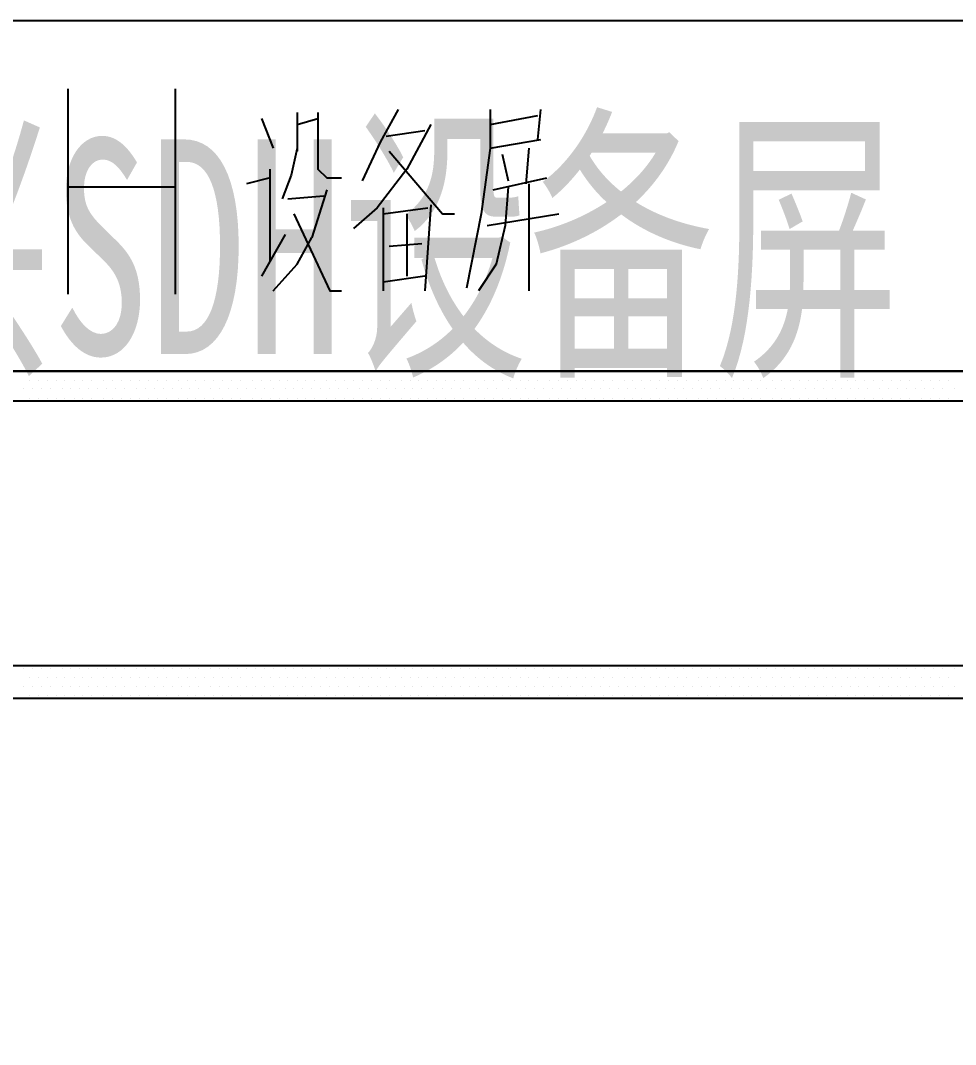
# Model space of a CAD drawing. Header units: metres. Extents: x 17 to 1264, y 17 to 859.
# Drawn here: x 403.91 to 449.2, y 723.38 to 772.99 of the extents above; entities that cross this region are included whole.
import ezdxf

# ---------------------------------------------------------------- set-up
doc = ezdxf.new("R2010")
doc.units = ezdxf.units.M
for name, color, linetype in [('LINES', 7, 'Continuous'), ('POLYLINES', 4, 'Continuous'), ('RECTS', 7, 'Continuous'), ('TEXTS', 3, 'Continuous')]:
    doc.layers.add(name, color=color, linetype=linetype)

msp = doc.modelspace()

# ---------------------------------------------------------------- linework, layer by layer
at = {"layer": 'LINES'}
for p, q in [((406.22, 759.74), (406.22, 769.68)), ((411.4, 769.68), (411.4, 759.74)), ((417.31, 768.53), (417.31, 766.66)), ((422.2, 768.67), (421.34, 767.09)), ((428.97, 767.23), (429.11, 768.67)), ((415.58, 768.24), (416.15, 766.8)), ((417.31, 767.95), (418.31, 768.24)), ((426.67, 767.95), (428.97, 768.38)), ((421.63, 767.38), (423.5, 767.66)), ((421.34, 767.09), (420.47, 765.22)), ((426.67, 766.8), (429.11, 767.23)), ((427.24, 766.51), (427.53, 765.22)), ((428.54, 766.8), (428.39, 765.07)), ((416.01, 761.33), (416.01, 765.79)), ((406.22, 764.93), (411.4, 764.93)), ((416.01, 765.36), (414.86, 765.07)), ((426.81, 764.78), (429.4, 765.36)), ((428.54, 765.07), (428.54, 759.89)), ((416.87, 764.35), (418.6, 764.5)), ((418.75, 764.78), (418.03, 762.48)), ((421.48, 763.63), (423.64, 763.92)), ((421.48, 763.92), (421.48, 759.89)), ((423.79, 764.06), (423.5, 759.89)), ((422.63, 763.63), (422.63, 760.61)), ((426.52, 763.06), (429.98, 763.63)), ((416.73, 762.62), (415.58, 760.61)), ((421.77, 762.05), (423.35, 762.19)), ((423.5, 760.61), (421.48, 760.32)), ((404.35, 755.57), (404.35, 755.57)), ((404.78, 755.57), (404.78, 755.57)), ((405.21, 755.57), (405.21, 755.57)), ((405.64, 755.57), (405.64, 755.57)), ((406.07, 755.57), (406.07, 755.57)), ((406.51, 755.57), (406.51, 755.57)), ((406.94, 755.57), (406.94, 755.57)), ((407.37, 755.57), (407.37, 755.57)), ((407.95, 755.57), (407.95, 755.57)), ((408.38, 755.57), (408.38, 755.57)), ((408.81, 755.57), (408.81, 755.57)), ((409.24, 755.57), (409.24, 755.57)), ((409.67, 755.57), (409.67, 755.57)), ((410.11, 755.57), (410.11, 755.57)), ((410.54, 755.57), (410.54, 755.57)), ((410.97, 755.57), (410.97, 755.57)), ((411.55, 755.57), (411.55, 755.57)), ((411.98, 755.57), (411.98, 755.57)), ((412.41, 755.57), (412.41, 755.57)), ((412.84, 755.57), (412.84, 755.57)), ((413.27, 755.57), (413.27, 755.57)), ((413.71, 755.57), (413.71, 755.57)), ((414.14, 755.57), (414.14, 755.57)), ((414.57, 755.57), (414.57, 755.57)), ((415.15, 755.57), (415.15, 755.57)), ((415.58, 755.57), (415.58, 755.57)), ((416.01, 755.57), (416.01, 755.57)), ((416.44, 755.57), (416.44, 755.57)), ((416.87, 755.57), (416.87, 755.57)), ((417.31, 755.57), (417.31, 755.57)), ((417.74, 755.57), (417.74, 755.57)), ((418.17, 755.57), (418.17, 755.57)), ((418.75, 755.57), (418.75, 755.57)), ((419.18, 755.57), (419.18, 755.57)), ((419.61, 755.57), (419.61, 755.57)), ((420.04, 755.57), (420.04, 755.57)), ((420.47, 755.57), (420.47, 755.57)), ((420.91, 755.57), (420.91, 755.57)), ((421.34, 755.57), (421.34, 755.57)), ((421.77, 755.57), (421.77, 755.57)), ((422.35, 755.57), (422.35, 755.57)), ((422.78, 755.57), (422.78, 755.57)), ((423.21, 755.57), (423.21, 755.57)), ((423.64, 755.57), (423.64, 755.57)), ((424.07, 755.57), (424.07, 755.57)), ((424.51, 755.57), (424.51, 755.57)), ((424.94, 755.57), (424.94, 755.57)), ((425.37, 755.57), (425.37, 755.57)), ((425.95, 755.57), (425.95, 755.57)), ((426.38, 755.57), (426.38, 755.57)), ((426.81, 755.57), (426.81, 755.57)), ((427.24, 755.57), (427.24, 755.57)), ((427.67, 755.57), (427.67, 755.57)), ((428.11, 755.57), (428.11, 755.57)), ((428.54, 755.57), (428.54, 755.57)), ((428.97, 755.57), (428.97, 755.57)), ((429.55, 755.57), (429.55, 755.57)), ((429.98, 755.57), (429.98, 755.57)), ((430.41, 755.57), (430.41, 755.57)), ((430.84, 755.57), (430.84, 755.57)), ((431.27, 755.57), (431.27, 755.57)), ((431.71, 755.57), (431.71, 755.57)), ((432.14, 755.57), (432.14, 755.57)), ((432.57, 755.57), (432.57, 755.57)), ((433.15, 755.57), (433.15, 755.57)), ((433.58, 755.57), (433.58, 755.57)), ((434.01, 755.57), (434.01, 755.57)), ((434.44, 755.57), (434.44, 755.57)), ((434.87, 755.57), (434.87, 755.57)), ((435.31, 755.57), (435.31, 755.57)), ((435.74, 755.57), (435.74, 755.57)), ((436.17, 755.57), (436.17, 755.57)), ((436.75, 755.57), (436.75, 755.57)), ((437.18, 755.57), (437.18, 755.57)), ((437.61, 755.57), (437.61, 755.57)), ((438.04, 755.57), (438.04, 755.57)), ((438.47, 755.57), (438.47, 755.57)), ((438.91, 755.57), (438.91, 755.57)), ((439.34, 755.57), (439.34, 755.57)), ((439.77, 755.57), (439.77, 755.57)), ((440.35, 755.57), (440.35, 755.57)), ((440.78, 755.57), (440.78, 755.57)), ((441.21, 755.57), (441.21, 755.57)), ((441.64, 755.57), (441.64, 755.57)), ((442.07, 755.57), (442.07, 755.57)), ((442.51, 755.57), (442.51, 755.57)), ((442.94, 755.57), (442.94, 755.57)), ((443.37, 755.57), (443.37, 755.57)), ((443.95, 755.57), (443.95, 755.57)), ((444.38, 755.57), (444.38, 755.57)), ((444.81, 755.57), (444.81, 755.57)), ((445.24, 755.57), (445.24, 755.57)), ((445.67, 755.57), (445.67, 755.57)), ((446.11, 755.57), (446.11, 755.57)), ((446.54, 755.57), (446.54, 755.57)), ((446.97, 755.57), (446.97, 755.57)), ((447.55, 755.57), (447.55, 755.57)), ((447.98, 755.57), (447.98, 755.57)), ((448.41, 755.57), (448.41, 755.57)), ((448.84, 755.57), (448.84, 755.57)), ((404.06, 755.14), (404.06, 755.14)), ((404.49, 755.14), (404.49, 755.14)), ((404.92, 755.14), (404.92, 755.14)), ((405.35, 755.14), (405.35, 755.14)), ((405.93, 755.14), (405.93, 755.14)), ((406.36, 755.14), (406.36, 755.14)), ((406.79, 755.14), (406.79, 755.14)), ((407.23, 755.14), (407.23, 755.14)), ((407.66, 755.14), (407.66, 755.14)), ((408.09, 755.14), (408.09, 755.14)), ((408.52, 755.14), (408.52, 755.14)), ((408.95, 755.14), (408.95, 755.14)), ((409.53, 755.14), (409.53, 755.14)), ((409.96, 755.14), (409.96, 755.14)), ((410.39, 755.14), (410.39, 755.14)), ((410.83, 755.14), (410.83, 755.14)), ((411.26, 755.14), (411.26, 755.14)), ((411.69, 755.14), (411.69, 755.14)), ((412.12, 755.14), (412.12, 755.14)), ((412.55, 755.14), (412.55, 755.14)), ((413.13, 755.14), (413.13, 755.14)), ((413.56, 755.14), (413.56, 755.14)), ((413.99, 755.14), (413.99, 755.14)), ((414.43, 755.14), (414.43, 755.14)), ((414.86, 755.14), (414.86, 755.14)), ((415.29, 755.14), (415.29, 755.14)), ((415.72, 755.14), (415.72, 755.14)), ((416.15, 755.14), (416.15, 755.14)), ((416.73, 755.14), (416.73, 755.14)), ((417.16, 755.14), (417.16, 755.14)), ((417.59, 755.14), (417.59, 755.14)), ((418.03, 755.14), (418.03, 755.14)), ((418.46, 755.14), (418.46, 755.14)), ((418.89, 755.14), (418.89, 755.14)), ((419.32, 755.14), (419.32, 755.14)), ((419.75, 755.14), (419.75, 755.14)), ((420.33, 755.14), (420.33, 755.14)), ((420.76, 755.14), (420.76, 755.14)), ((421.19, 755.14), (421.19, 755.14)), ((421.63, 755.14), (421.63, 755.14)), ((422.06, 755.14), (422.06, 755.14)), ((422.49, 755.14), (422.49, 755.14)), ((422.92, 755.14), (422.92, 755.14)), ((423.35, 755.14), (423.35, 755.14)), ((423.93, 755.14), (423.93, 755.14)), ((424.36, 755.14), (424.36, 755.14)), ((424.79, 755.14), (424.79, 755.14)), ((425.23, 755.14), (425.23, 755.14)), ((425.66, 755.14), (425.66, 755.14)), ((426.09, 755.14), (426.09, 755.14)), ((426.52, 755.14), (426.52, 755.14)), ((426.95, 755.14), (426.95, 755.14)), ((427.53, 755.14), (427.53, 755.14)), ((427.96, 755.14), (427.96, 755.14)), ((428.39, 755.14), (428.39, 755.14)), ((428.83, 755.14), (428.83, 755.14)), ((429.26, 755.14), (429.26, 755.14)), ((429.69, 755.14), (429.69, 755.14)), ((430.12, 755.14), (430.12, 755.14)), ((430.55, 755.14), (430.55, 755.14)), ((431.13, 755.14), (431.13, 755.14)), ((431.56, 755.14), (431.56, 755.14)), ((431.99, 755.14), (431.99, 755.14)), ((432.43, 755.14), (432.43, 755.14)), ((432.86, 755.14), (432.86, 755.14)), ((433.29, 755.14), (433.29, 755.14)), ((433.72, 755.14), (433.72, 755.14)), ((434.15, 755.14), (434.15, 755.14)), ((434.73, 755.14), (434.73, 755.14)), ((435.16, 755.14), (435.16, 755.14)), ((435.59, 755.14), (435.59, 755.14)), ((436.03, 755.14), (436.03, 755.14)), ((436.46, 755.14), (436.46, 755.14)), ((436.89, 755.14), (436.89, 755.14)), ((437.32, 755.14), (437.32, 755.14)), ((437.75, 755.14), (437.75, 755.14)), ((438.33, 755.14), (438.33, 755.14)), ((438.76, 755.14), (438.76, 755.14)), ((439.19, 755.14), (439.19, 755.14)), ((439.63, 755.14), (439.63, 755.14)), ((440.06, 755.14), (440.06, 755.14)), ((440.49, 755.14), (440.49, 755.14)), ((440.92, 755.14), (440.92, 755.14)), ((441.35, 755.14), (441.35, 755.14)), ((441.93, 755.14), (441.93, 755.14)), ((442.36, 755.14), (442.36, 755.14)), ((442.79, 755.14), (442.79, 755.14)), ((443.23, 755.14), (443.23, 755.14)), ((443.66, 755.14), (443.66, 755.14)), ((444.09, 755.14), (444.09, 755.14)), ((444.52, 755.14), (444.52, 755.14)), ((444.95, 755.14), (444.95, 755.14)), ((445.53, 755.14), (445.53, 755.14)), ((445.96, 755.14), (445.96, 755.14)), ((446.39, 755.14), (446.39, 755.14)), ((446.83, 755.14), (446.83, 755.14)), ((447.26, 755.14), (447.26, 755.14)), ((447.69, 755.14), (447.69, 755.14)), ((448.12, 755.14), (448.12, 755.14)), ((448.55, 755.14), (448.55, 755.14)), ((449.13, 755.14), (449.13, 755.14)), ((404.35, 754.7), (404.35, 754.7)), ((404.78, 754.7), (404.78, 754.7)), ((405.21, 754.7), (405.21, 754.7)), ((405.64, 754.7), (405.64, 754.7)), ((406.07, 754.7), (406.07, 754.7)), ((406.51, 754.7), (406.51, 754.7)), ((406.94, 754.7), (406.94, 754.7)), ((407.37, 754.7), (407.37, 754.7)), ((407.95, 754.7), (407.95, 754.7)), ((408.38, 754.7), (408.38, 754.7)), ((408.81, 754.7), (408.81, 754.7)), ((409.24, 754.7), (409.24, 754.7)), ((409.67, 754.7), (409.67, 754.7)), ((410.11, 754.7), (410.11, 754.7)), ((410.54, 754.7), (410.54, 754.7)), ((410.97, 754.7), (410.97, 754.7)), ((411.55, 754.7), (411.55, 754.7)), ((411.98, 754.7), (411.98, 754.7)), ((412.41, 754.7), (412.41, 754.7)), ((412.84, 754.7), (412.84, 754.7)), ((413.27, 754.7), (413.27, 754.7)), ((413.71, 754.7), (413.71, 754.7)), ((414.14, 754.7), (414.14, 754.7)), ((414.57, 754.7), (414.57, 754.7)), ((415.15, 754.7), (415.15, 754.7)), ((415.58, 754.7), (415.58, 754.7)), ((416.01, 754.7), (416.01, 754.7)), ((416.44, 754.7), (416.44, 754.7)), ((416.87, 754.7), (416.87, 754.7)), ((417.31, 754.7), (417.31, 754.7)), ((417.74, 754.7), (417.74, 754.7)), ((418.17, 754.7), (418.17, 754.7)), ((418.75, 754.7), (418.75, 754.7)), ((419.18, 754.7), (419.18, 754.7)), ((419.61, 754.7), (419.61, 754.7)), ((420.04, 754.7), (420.04, 754.7)), ((420.47, 754.7), (420.47, 754.7)), ((420.91, 754.7), (420.91, 754.7)), ((421.34, 754.7), (421.34, 754.7)), ((421.77, 754.7), (421.77, 754.7)), ((422.35, 754.7), (422.35, 754.7)), ((422.78, 754.7), (422.78, 754.7)), ((423.21, 754.7), (423.21, 754.7)), ((423.64, 754.7), (423.64, 754.7)), ((424.07, 754.7), (424.07, 754.7)), ((424.51, 754.7), (424.51, 754.7)), ((424.94, 754.7), (424.94, 754.7)), ((425.37, 754.7), (425.37, 754.7)), ((425.95, 754.7), (425.95, 754.7)), ((426.38, 754.7), (426.38, 754.7)), ((426.81, 754.7), (426.81, 754.7)), ((427.24, 754.7), (427.24, 754.7)), ((427.67, 754.7), (427.67, 754.7)), ((428.11, 754.7), (428.11, 754.7)), ((428.54, 754.7), (428.54, 754.7)), ((428.97, 754.7), (428.97, 754.7)), ((429.55, 754.7), (429.55, 754.7)), ((429.98, 754.7), (429.98, 754.7)), ((430.41, 754.7), (430.41, 754.7)), ((430.84, 754.7), (430.84, 754.7)), ((431.27, 754.7), (431.27, 754.7)), ((431.71, 754.7), (431.71, 754.7)), ((432.14, 754.7), (432.14, 754.7)), ((432.57, 754.7), (432.57, 754.7)), ((433.15, 754.7), (433.15, 754.7)), ((433.58, 754.7), (433.58, 754.7)), ((434.01, 754.7), (434.01, 754.7)), ((434.44, 754.7), (434.44, 754.7)), ((434.87, 754.7), (434.87, 754.7)), ((435.31, 754.7), (435.31, 754.7)), ((435.74, 754.7), (435.74, 754.7)), ((436.17, 754.7), (436.17, 754.7)), ((436.75, 754.7), (436.75, 754.7)), ((437.18, 754.7), (437.18, 754.7)), ((437.61, 754.7), (437.61, 754.7)), ((438.04, 754.7), (438.04, 754.7)), ((438.47, 754.7), (438.47, 754.7)), ((438.91, 754.7), (438.91, 754.7)), ((439.34, 754.7), (439.34, 754.7)), ((439.77, 754.7), (439.77, 754.7)), ((440.35, 754.7), (440.35, 754.7)), ((440.78, 754.7), (440.78, 754.7)), ((441.21, 754.7), (441.21, 754.7)), ((441.64, 754.7), (441.64, 754.7)), ((442.07, 754.7), (442.07, 754.7)), ((442.51, 754.7), (442.51, 754.7)), ((442.94, 754.7), (442.94, 754.7)), ((443.37, 754.7), (443.37, 754.7)), ((443.95, 754.7), (443.95, 754.7)), ((444.38, 754.7), (444.38, 754.7)), ((444.81, 754.7), (444.81, 754.7)), ((445.24, 754.7), (445.24, 754.7)), ((445.67, 754.7), (445.67, 754.7)), ((446.11, 754.7), (446.11, 754.7)), ((446.54, 754.7), (446.54, 754.7)), ((446.97, 754.7), (446.97, 754.7)), ((447.55, 754.7), (447.55, 754.7)), ((447.98, 754.7), (447.98, 754.7)), ((448.41, 754.7), (448.41, 754.7)), ((448.84, 754.7), (448.84, 754.7)), ((404.06, 741.6), (404.06, 741.6)), ((404.49, 741.6), (404.49, 741.6)), ((404.92, 741.6), (404.92, 741.6)), ((405.35, 741.6), (405.35, 741.6)), ((405.93, 741.6), (405.93, 741.6)), ((406.36, 741.6), (406.36, 741.6)), ((406.79, 741.6), (406.79, 741.6)), ((407.23, 741.6), (407.23, 741.6)), ((407.66, 741.6), (407.66, 741.6)), ((408.09, 741.6), (408.09, 741.6)), ((408.52, 741.6), (408.52, 741.6)), ((408.95, 741.6), (408.95, 741.6)), ((409.53, 741.6), (409.53, 741.6)), ((409.96, 741.6), (409.96, 741.6)), ((410.39, 741.6), (410.39, 741.6)), ((410.83, 741.6), (410.83, 741.6)), ((411.26, 741.6), (411.26, 741.6)), ((411.69, 741.6), (411.69, 741.6)), ((412.12, 741.6), (412.12, 741.6)), ((412.55, 741.6), (412.55, 741.6)), ((413.13, 741.6), (413.13, 741.6)), ((413.56, 741.6), (413.56, 741.6)), ((413.99, 741.6), (413.99, 741.6)), ((414.43, 741.6), (414.43, 741.6)), ((414.86, 741.6), (414.86, 741.6)), ((415.29, 741.6), (415.29, 741.6)), ((415.72, 741.6), (415.72, 741.6)), ((416.15, 741.6), (416.15, 741.6)), ((416.73, 741.6), (416.73, 741.6)), ((417.16, 741.6), (417.16, 741.6)), ((417.59, 741.6), (417.59, 741.6)), ((418.03, 741.6), (418.03, 741.6)), ((418.46, 741.6), (418.46, 741.6)), ((418.89, 741.6), (418.89, 741.6)), ((419.32, 741.6), (419.32, 741.6)), ((419.75, 741.6), (419.75, 741.6)), ((420.33, 741.6), (420.33, 741.6)), ((420.76, 741.6), (420.76, 741.6)), ((421.19, 741.6), (421.19, 741.6)), ((421.63, 741.6), (421.63, 741.6)), ((422.06, 741.6), (422.06, 741.6)), ((422.49, 741.6), (422.49, 741.6)), ((422.92, 741.6), (422.92, 741.6)), ((423.35, 741.6), (423.35, 741.6)), ((423.93, 741.6), (423.93, 741.6)), ((424.36, 741.6), (424.36, 741.6)), ((424.79, 741.6), (424.79, 741.6)), ((425.23, 741.6), (425.23, 741.6)), ((425.66, 741.6), (425.66, 741.6)), ((426.09, 741.6), (426.09, 741.6)), ((426.52, 741.6), (426.52, 741.6)), ((426.95, 741.6), (426.95, 741.6)), ((427.53, 741.6), (427.53, 741.6)), ((427.96, 741.6), (427.96, 741.6)), ((428.39, 741.6), (428.39, 741.6)), ((428.83, 741.6), (428.83, 741.6)), ((429.26, 741.6), (429.26, 741.6)), ((429.69, 741.6), (429.69, 741.6)), ((430.12, 741.6), (430.12, 741.6)), ((430.55, 741.6), (430.55, 741.6)), ((431.13, 741.6), (431.13, 741.6)), ((431.56, 741.6), (431.56, 741.6)), ((431.99, 741.6), (431.99, 741.6)), ((432.43, 741.6), (432.43, 741.6)), ((432.86, 741.6), (432.86, 741.6)), ((433.29, 741.6), (433.29, 741.6)), ((433.72, 741.6), (433.72, 741.6)), ((434.15, 741.6), (434.15, 741.6)), ((434.73, 741.6), (434.73, 741.6)), ((435.16, 741.6), (435.16, 741.6)), ((435.59, 741.6), (435.59, 741.6)), ((436.03, 741.6), (436.03, 741.6)), ((436.46, 741.6), (436.46, 741.6)), ((436.89, 741.6), (436.89, 741.6)), ((437.32, 741.6), (437.32, 741.6)), ((437.75, 741.6), (437.75, 741.6)), ((438.33, 741.6), (438.33, 741.6)), ((438.76, 741.6), (438.76, 741.6)), ((439.19, 741.6), (439.19, 741.6)), ((439.63, 741.6), (439.63, 741.6)), ((440.06, 741.6), (440.06, 741.6)), ((440.49, 741.6), (440.49, 741.6)), ((440.92, 741.6), (440.92, 741.6)), ((441.35, 741.6), (441.35, 741.6)), ((441.93, 741.6), (441.93, 741.6)), ((442.36, 741.6), (442.36, 741.6)), ((442.79, 741.6), (442.79, 741.6)), ((443.23, 741.6), (443.23, 741.6)), ((443.66, 741.6), (443.66, 741.6)), ((444.09, 741.6), (444.09, 741.6)), ((444.52, 741.6), (444.52, 741.6)), ((444.95, 741.6), (444.95, 741.6)), ((445.53, 741.6), (445.53, 741.6)), ((445.96, 741.6), (445.96, 741.6)), ((446.39, 741.6), (446.39, 741.6)), ((446.83, 741.6), (446.83, 741.6)), ((447.26, 741.6), (447.26, 741.6)), ((447.69, 741.6), (447.69, 741.6)), ((448.12, 741.6), (448.12, 741.6)), ((448.55, 741.6), (448.55, 741.6)), ((449.13, 741.6), (449.13, 741.6)), ((404.35, 741.17), (404.35, 741.17)), ((404.78, 741.17), (404.78, 741.17)), ((405.21, 741.17), (405.21, 741.17)), ((405.64, 741.17), (405.64, 741.17)), ((406.07, 741.17), (406.07, 741.17)), ((406.51, 741.17), (406.51, 741.17)), ((406.94, 741.17), (406.94, 741.17)), ((407.37, 741.17), (407.37, 741.17)), ((407.95, 741.17), (407.95, 741.17)), ((408.38, 741.17), (408.38, 741.17)), ((408.81, 741.17), (408.81, 741.17)), ((409.24, 741.17), (409.24, 741.17)), ((409.67, 741.17), (409.67, 741.17)), ((410.11, 741.17), (410.11, 741.17)), ((410.54, 741.17), (410.54, 741.17)), ((410.97, 741.17), (410.97, 741.17)), ((411.55, 741.17), (411.55, 741.17)), ((411.98, 741.17), (411.98, 741.17)), ((412.41, 741.17), (412.41, 741.17)), ((412.84, 741.17), (412.84, 741.17)), ((413.27, 741.17), (413.27, 741.17)), ((413.71, 741.17), (413.71, 741.17)), ((414.14, 741.17), (414.14, 741.17)), ((414.57, 741.17), (414.57, 741.17)), ((415.15, 741.17), (415.15, 741.17)), ((415.58, 741.17), (415.58, 741.17)), ((416.01, 741.17), (416.01, 741.17)), ((416.44, 741.17), (416.44, 741.17)), ((416.87, 741.17), (416.87, 741.17)), ((417.31, 741.17), (417.31, 741.17)), ((417.74, 741.17), (417.74, 741.17)), ((418.17, 741.17), (418.17, 741.17)), ((418.75, 741.17), (418.75, 741.17)), ((419.18, 741.17), (419.18, 741.17)), ((419.61, 741.17), (419.61, 741.17)), ((420.04, 741.17), (420.04, 741.17)), ((420.47, 741.17), (420.47, 741.17)), ((420.91, 741.17), (420.91, 741.17)), ((421.34, 741.17), (421.34, 741.17)), ((421.77, 741.17), (421.77, 741.17)), ((422.35, 741.17), (422.35, 741.17)), ((422.78, 741.17), (422.78, 741.17)), ((423.21, 741.17), (423.21, 741.17)), ((423.64, 741.17), (423.64, 741.17)), ((424.07, 741.17), (424.07, 741.17)), ((424.51, 741.17), (424.51, 741.17)), ((424.94, 741.17), (424.94, 741.17)), ((425.37, 741.17), (425.37, 741.17)), ((425.95, 741.17), (425.95, 741.17)), ((426.38, 741.17), (426.38, 741.17)), ((426.81, 741.17), (426.81, 741.17)), ((427.24, 741.17), (427.24, 741.17)), ((427.67, 741.17), (427.67, 741.17)), ((428.11, 741.17), (428.11, 741.17)), ((428.54, 741.17), (428.54, 741.17)), ((428.97, 741.17), (428.97, 741.17)), ((429.55, 741.17), (429.55, 741.17)), ((429.98, 741.17), (429.98, 741.17)), ((430.41, 741.17), (430.41, 741.17)), ((430.84, 741.17), (430.84, 741.17)), ((431.27, 741.17), (431.27, 741.17)), ((431.71, 741.17), (431.71, 741.17)), ((432.14, 741.17), (432.14, 741.17)), ((432.57, 741.17), (432.57, 741.17)), ((433.15, 741.17), (433.15, 741.17)), ((433.58, 741.17), (433.58, 741.17)), ((434.01, 741.17), (434.01, 741.17)), ((434.44, 741.17), (434.44, 741.17)), ((434.87, 741.17), (434.87, 741.17)), ((435.31, 741.17), (435.31, 741.17)), ((435.74, 741.17), (435.74, 741.17)), ((436.17, 741.17), (436.17, 741.17)), ((436.75, 741.17), (436.75, 741.17)), ((437.18, 741.17), (437.18, 741.17)), ((437.61, 741.17), (437.61, 741.17)), ((438.04, 741.17), (438.04, 741.17)), ((438.47, 741.17), (438.47, 741.17)), ((438.91, 741.17), (438.91, 741.17)), ((439.34, 741.17), (439.34, 741.17)), ((439.77, 741.17), (439.77, 741.17)), ((440.35, 741.17), (440.35, 741.17)), ((440.78, 741.17), (440.78, 741.17)), ((441.21, 741.17), (441.21, 741.17)), ((441.64, 741.17), (441.64, 741.17)), ((442.07, 741.17), (442.07, 741.17)), ((442.51, 741.17), (442.51, 741.17)), ((442.94, 741.17), (442.94, 741.17)), ((443.37, 741.17), (443.37, 741.17)), ((443.95, 741.17), (443.95, 741.17)), ((444.38, 741.17), (444.38, 741.17)), ((444.81, 741.17), (444.81, 741.17)), ((445.24, 741.17), (445.24, 741.17)), ((445.67, 741.17), (445.67, 741.17)), ((446.11, 741.17), (446.11, 741.17)), ((446.54, 741.17), (446.54, 741.17)), ((446.97, 741.17), (446.97, 741.17)), ((447.55, 741.17), (447.55, 741.17)), ((447.98, 741.17), (447.98, 741.17)), ((448.41, 741.17), (448.41, 741.17)), ((448.84, 741.17), (448.84, 741.17)), ((404.06, 740.74), (404.06, 740.74)), ((404.49, 740.74), (404.49, 740.74)), ((404.92, 740.74), (404.92, 740.74)), ((405.35, 740.74), (405.35, 740.74)), ((405.93, 740.74), (405.93, 740.74)), ((406.36, 740.74), (406.36, 740.74)), ((406.79, 740.74), (406.79, 740.74)), ((407.23, 740.74), (407.23, 740.74)), ((407.66, 740.74), (407.66, 740.74)), ((408.09, 740.74), (408.09, 740.74)), ((408.52, 740.74), (408.52, 740.74)), ((408.95, 740.74), (408.95, 740.74)), ((409.53, 740.74), (409.53, 740.74)), ((409.96, 740.74), (409.96, 740.74)), ((410.39, 740.74), (410.39, 740.74)), ((410.83, 740.74), (410.83, 740.74)), ((411.26, 740.74), (411.26, 740.74)), ((411.69, 740.74), (411.69, 740.74)), ((412.12, 740.74), (412.12, 740.74)), ((412.55, 740.74), (412.55, 740.74)), ((413.13, 740.74), (413.13, 740.74)), ((413.56, 740.74), (413.56, 740.74)), ((413.99, 740.74), (413.99, 740.74)), ((414.43, 740.74), (414.43, 740.74)), ((414.86, 740.74), (414.86, 740.74)), ((415.29, 740.74), (415.29, 740.74)), ((415.72, 740.74), (415.72, 740.74)), ((416.15, 740.74), (416.15, 740.74)), ((416.73, 740.74), (416.73, 740.74)), ((417.16, 740.74), (417.16, 740.74)), ((417.59, 740.74), (417.59, 740.74)), ((418.03, 740.74), (418.03, 740.74)), ((418.46, 740.74), (418.46, 740.74)), ((418.89, 740.74), (418.89, 740.74)), ((419.32, 740.74), (419.32, 740.74)), ((419.75, 740.74), (419.75, 740.74)), ((420.33, 740.74), (420.33, 740.74)), ((420.76, 740.74), (420.76, 740.74)), ((421.19, 740.74), (421.19, 740.74)), ((421.63, 740.74), (421.63, 740.74)), ((422.06, 740.74), (422.06, 740.74)), ((422.49, 740.74), (422.49, 740.74)), ((422.92, 740.74), (422.92, 740.74)), ((423.35, 740.74), (423.35, 740.74)), ((423.93, 740.74), (423.93, 740.74)), ((424.36, 740.74), (424.36, 740.74)), ((424.79, 740.74), (424.79, 740.74)), ((425.23, 740.74), (425.23, 740.74)), ((425.66, 740.74), (425.66, 740.74)), ((426.09, 740.74), (426.09, 740.74)), ((426.52, 740.74), (426.52, 740.74)), ((426.95, 740.74), (426.95, 740.74)), ((427.53, 740.74), (427.53, 740.74)), ((427.96, 740.74), (427.96, 740.74)), ((428.39, 740.74), (428.39, 740.74)), ((428.83, 740.74), (428.83, 740.74)), ((429.26, 740.74), (429.26, 740.74)), ((429.69, 740.74), (429.69, 740.74)), ((430.12, 740.74), (430.12, 740.74)), ((430.55, 740.74), (430.55, 740.74)), ((431.13, 740.74), (431.13, 740.74)), ((431.56, 740.74), (431.56, 740.74)), ((431.99, 740.74), (431.99, 740.74)), ((432.43, 740.74), (432.43, 740.74)), ((432.86, 740.74), (432.86, 740.74)), ((433.29, 740.74), (433.29, 740.74)), ((433.72, 740.74), (433.72, 740.74)), ((434.15, 740.74), (434.15, 740.74)), ((434.73, 740.74), (434.73, 740.74)), ((435.16, 740.74), (435.16, 740.74)), ((435.59, 740.74), (435.59, 740.74)), ((436.03, 740.74), (436.03, 740.74)), ((436.46, 740.74), (436.46, 740.74)), ((436.89, 740.74), (436.89, 740.74)), ((437.32, 740.74), (437.32, 740.74)), ((437.75, 740.74), (437.75, 740.74)), ((438.33, 740.74), (438.33, 740.74)), ((438.76, 740.74), (438.76, 740.74)), ((439.19, 740.74), (439.19, 740.74)), ((439.63, 740.74), (439.63, 740.74)), ((440.06, 740.74), (440.06, 740.74)), ((440.49, 740.74), (440.49, 740.74)), ((440.92, 740.74), (440.92, 740.74)), ((441.35, 740.74), (441.35, 740.74)), ((441.93, 740.74), (441.93, 740.74)), ((442.36, 740.74), (442.36, 740.74)), ((442.79, 740.74), (442.79, 740.74)), ((443.23, 740.74), (443.23, 740.74)), ((443.66, 740.74), (443.66, 740.74)), ((444.09, 740.74), (444.09, 740.74)), ((444.52, 740.74), (444.52, 740.74)), ((444.95, 740.74), (444.95, 740.74)), ((445.53, 740.74), (445.53, 740.74)), ((445.96, 740.74), (445.96, 740.74)), ((446.39, 740.74), (446.39, 740.74)), ((446.83, 740.74), (446.83, 740.74)), ((447.26, 740.74), (447.26, 740.74)), ((447.69, 740.74), (447.69, 740.74)), ((448.12, 740.74), (448.12, 740.74)), ((448.55, 740.74), (448.55, 740.74)), ((449.13, 740.74), (449.13, 740.74)), ((332.92, 740.16), (479.66, 740.16)), ((404.35, 740.3), (404.35, 740.3)), ((404.78, 740.3), (404.78, 740.3)), ((405.21, 740.3), (405.21, 740.3)), ((405.64, 740.3), (405.64, 740.3)), ((406.07, 740.3), (406.07, 740.3)), ((406.51, 740.3), (406.51, 740.3)), ((406.94, 740.3), (406.94, 740.3)), ((407.37, 740.3), (407.37, 740.3)), ((407.95, 740.3), (407.95, 740.3)), ((408.38, 740.3), (408.38, 740.3)), ((408.81, 740.3), (408.81, 740.3)), ((409.24, 740.3), (409.24, 740.3)), ((409.67, 740.3), (409.67, 740.3)), ((410.11, 740.3), (410.11, 740.3)), ((410.54, 740.3), (410.54, 740.3)), ((410.97, 740.3), (410.97, 740.3)), ((411.55, 740.3), (411.55, 740.3)), ((411.98, 740.3), (411.98, 740.3)), ((412.41, 740.3), (412.41, 740.3)), ((412.84, 740.3), (412.84, 740.3)), ((413.27, 740.3), (413.27, 740.3)), ((413.71, 740.3), (413.71, 740.3)), ((414.14, 740.3), (414.14, 740.3)), ((414.57, 740.3), (414.57, 740.3)), ((415.15, 740.3), (415.15, 740.3)), ((415.58, 740.3), (415.58, 740.3)), ((416.01, 740.3), (416.01, 740.3)), ((416.44, 740.3), (416.44, 740.3)), ((416.87, 740.3), (416.87, 740.3)), ((417.31, 740.3), (417.31, 740.3)), ((417.74, 740.3), (417.74, 740.3)), ((418.17, 740.3), (418.17, 740.3)), ((418.75, 740.3), (418.75, 740.3)), ((419.18, 740.3), (419.18, 740.3)), ((419.61, 740.3), (419.61, 740.3)), ((420.04, 740.3), (420.04, 740.3)), ((420.47, 740.3), (420.47, 740.3)), ((420.91, 740.3), (420.91, 740.3)), ((421.34, 740.3), (421.34, 740.3)), ((421.77, 740.3), (421.77, 740.3)), ((422.35, 740.3), (422.35, 740.3)), ((422.78, 740.3), (422.78, 740.3)), ((423.21, 740.3), (423.21, 740.3)), ((423.64, 740.3), (423.64, 740.3)), ((424.07, 740.3), (424.07, 740.3)), ((424.51, 740.3), (424.51, 740.3)), ((424.94, 740.3), (424.94, 740.3)), ((425.37, 740.3), (425.37, 740.3)), ((425.95, 740.3), (425.95, 740.3)), ((426.38, 740.3), (426.38, 740.3)), ((426.81, 740.3), (426.81, 740.3)), ((427.24, 740.3), (427.24, 740.3)), ((427.67, 740.3), (427.67, 740.3)), ((428.11, 740.3), (428.11, 740.3)), ((428.54, 740.3), (428.54, 740.3)), ((428.97, 740.3), (428.97, 740.3)), ((429.55, 740.3), (429.55, 740.3)), ((429.98, 740.3), (429.98, 740.3)), ((430.41, 740.3), (430.41, 740.3)), ((430.84, 740.3), (430.84, 740.3)), ((431.27, 740.3), (431.27, 740.3)), ((431.71, 740.3), (431.71, 740.3)), ((432.14, 740.3), (432.14, 740.3)), ((432.57, 740.3), (432.57, 740.3)), ((433.15, 740.3), (433.15, 740.3)), ((433.58, 740.3), (433.58, 740.3)), ((434.01, 740.3), (434.01, 740.3)), ((434.44, 740.3), (434.44, 740.3)), ((434.87, 740.3), (434.87, 740.3)), ((435.31, 740.3), (435.31, 740.3)), ((435.74, 740.3), (435.74, 740.3)), ((436.17, 740.3), (436.17, 740.3)), ((436.75, 740.3), (436.75, 740.3)), ((437.18, 740.3), (437.18, 740.3)), ((437.61, 740.3), (437.61, 740.3)), ((438.04, 740.3), (438.04, 740.3)), ((438.47, 740.3), (438.47, 740.3)), ((438.91, 740.3), (438.91, 740.3)), ((439.34, 740.3), (439.34, 740.3)), ((439.77, 740.3), (439.77, 740.3)), ((440.35, 740.3), (440.35, 740.3)), ((440.78, 740.3), (440.78, 740.3)), ((441.21, 740.3), (441.21, 740.3)), ((441.64, 740.3), (441.64, 740.3)), ((442.07, 740.3), (442.07, 740.3)), ((442.51, 740.3), (442.51, 740.3)), ((442.94, 740.3), (442.94, 740.3)), ((443.37, 740.3), (443.37, 740.3)), ((443.95, 740.3), (443.95, 740.3)), ((444.38, 740.3), (444.38, 740.3)), ((444.81, 740.3), (444.81, 740.3)), ((445.24, 740.3), (445.24, 740.3)), ((445.67, 740.3), (445.67, 740.3)), ((446.11, 740.3), (446.11, 740.3)), ((446.54, 740.3), (446.54, 740.3)), ((446.97, 740.3), (446.97, 740.3)), ((447.55, 740.3), (447.55, 740.3)), ((447.98, 740.3), (447.98, 740.3)), ((448.41, 740.3), (448.41, 740.3)), ((448.84, 740.3), (448.84, 740.3))]:
    msp.add_line(p, q, dxfattribs=at)
at = {"layer": 'POLYLINES'}
for points in [[(418.31, 768.53), (418.31, 767.23), (418.31, 765.79), (418.75, 765.36), (419.47, 765.36)], [(426.67, 768.67), (426.67, 766.8), (426.23, 763.63), (425.51, 760.03)], [(423.79, 767.95), (422.63, 765.79), (421.19, 763.92), (420.04, 762.91)], [(417.31, 766.8), (417.02, 765.5), (416.59, 764.35)], [(421.77, 766.66), (424.36, 763.63), (424.94, 763.63)], [(427.53, 764.93), (427.39, 763.06), (426.95, 761.18), (426.09, 759.89)], [(417.16, 763.63), (418.89, 759.89), (419.47, 759.89)], [(416.15, 759.89), (417.31, 761.18), (418.03, 762.48)]]:
    msp.add_lwpolyline(points, dxfattribs=at)
at = {"layer": 'RECTS'}
for points in [[(324.43, 772.99), (494.49, 772.99), (494.49, 756), (324.43, 756)], [(324.43, 756), (494.49, 756), (494.49, 132.34), (324.43, 132.34)], [(325.87, 754.56), (493.05, 754.56), (493.05, 133.78), (325.87, 133.78)], [(331.48, 741.74), (487.43, 741.74), (487.43, 143.42), (331.48, 143.42)], [(332.92, 740.16), (485.99, 740.16), (485.99, 144.86), (332.92, 144.86)]]:
    msp.add_lwpolyline(points, dxfattribs=at)

# ---------------------------------------------------------------- texts
at = {"layer": 'TEXTS', "width": 0.664519}
msp.add_text('省网中兴SDH设备屏', height=10.4, dxfattribs=at).set_placement((369.5, 756.83))

doc.saveas('drawing.dxf')
